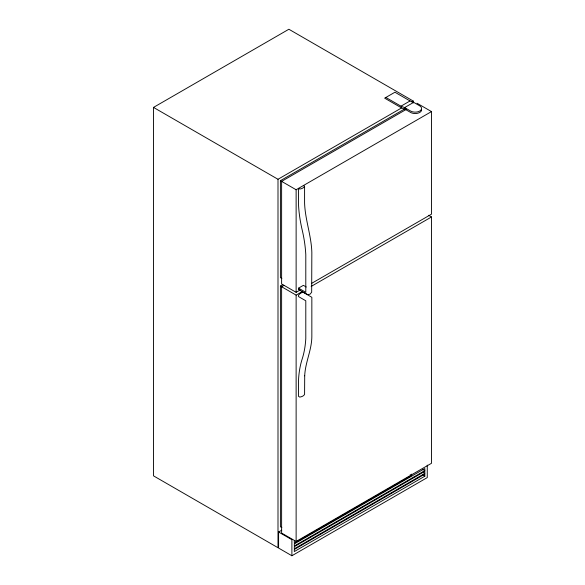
<?xml version="1.0" encoding="UTF-8"?>
<svg xmlns="http://www.w3.org/2000/svg" width="585" height="585" viewBox="0 0 585 585"><rect width="100%" height="100%" fill="white"/><g stroke="black" fill="none" stroke-linecap="round" stroke-linejoin="round"><path stroke-width="0.88" d="M153.504 107.406L277.999 179.281L277.999 547.728L153.504 475.854L153.504 107.406L288.873 29.25L413.368 101.125L413.368 102.945M400.974 106.185L410.041 100.949L413.668 102.346L419.708 105.834A6.413 3.7 0 0 1 419.708 111.07A6.413 3.7 0 0 1 410.648 111.07L404.601 107.581L400.974 106.185L385.866 97.461M277.999 179.281L401.559 107.94L405.208 109.322L410.648 112.466A6.413 3.7 0 0 0 417.631 113.263A6.413 3.7 0 0 0 421.588 109.848M411.789 102.031L413.368 101.125M404.601 107.581L413.668 102.346M281.86 278.511L280.412 277.67L280.412 180.677L405.412 108.51M406.575 109.234L281.619 181.372L281.619 283.952L296.127 292.325L300.061 290.05M280.412 180.677L296.127 189.745L431.496 111.589L431.496 214.168L311.863 283.235M281.86 527.626L280.412 526.792L280.412 286.043L282.789 284.676M283.996 285.37L281.619 286.745L281.619 533.074L296.127 541.447L431.496 463.291L431.496 216.962L428.593 215.287M303.381 185.562L304.588 186.257L304.588 202.951C305.114 219.741 311.374 235.704 311.842 252.501L311.673 292.193L310.101 294.196L307.578 294.555L298.54 289.531L298.54 288.134L303.381 285.348L306.277 287.023M280.412 286.043L296.127 295.118L302.452 291.462M311.154 286.438L431.496 216.962M427.262 465.112L427.262 477.594L291.893 555.75L278.599 548.072L278.599 532.021L281.751 530.207M411.555 474.106L411.555 475.503L294.313 543.187L294.313 541.096M424.849 470.618L294.313 545.981L294.313 543.889L424.849 468.526L424.849 470.618L422.772 469.419M424.849 473.411L294.313 548.774L294.313 546.675L424.849 471.313L424.849 473.411L422.772 472.212M424.849 476.197L294.313 551.56L294.313 549.469L424.849 474.106L424.849 476.197L422.772 475.005M416.988 103.216L431.496 111.589M410.041 100.949L394.933 92.225L384.659 98.156L401.581 107.925M298.54 288.134L305.794 292.325L305.794 254.643A117.11 67.619 60 0 0 302.167 229.868A117.11 67.619 60 0 1 298.54 205.101L298.54 188.348L299.754 189.05A6.559 3.788 0 0 0 304.588 186.257M410.173 474.706L411.555 475.503M278.599 532.021L291.893 539.699L291.893 555.75M296.127 189.745L296.127 292.325M296.127 295.118L296.127 541.447M299.301 289.524A6.559 3.788 -60 0 1 298.54 289.531M304.705 375.804L304.588 394.29A6.559 3.788 0 0 1 299.754 397.083L298.54 396.389L298.54 379.636A117.11 67.619 60 0 1 302.167 359.051A117.11 67.619 60 0 0 305.794 338.466L305.794 300.785L298.54 296.595L298.54 295.206A6.559 3.788 -60 0 1 303.381 292.412L311.842 297.297L311.842 336.426C311.805 349.969 305.238 362.334 304.705 375.804"/></g></svg>
